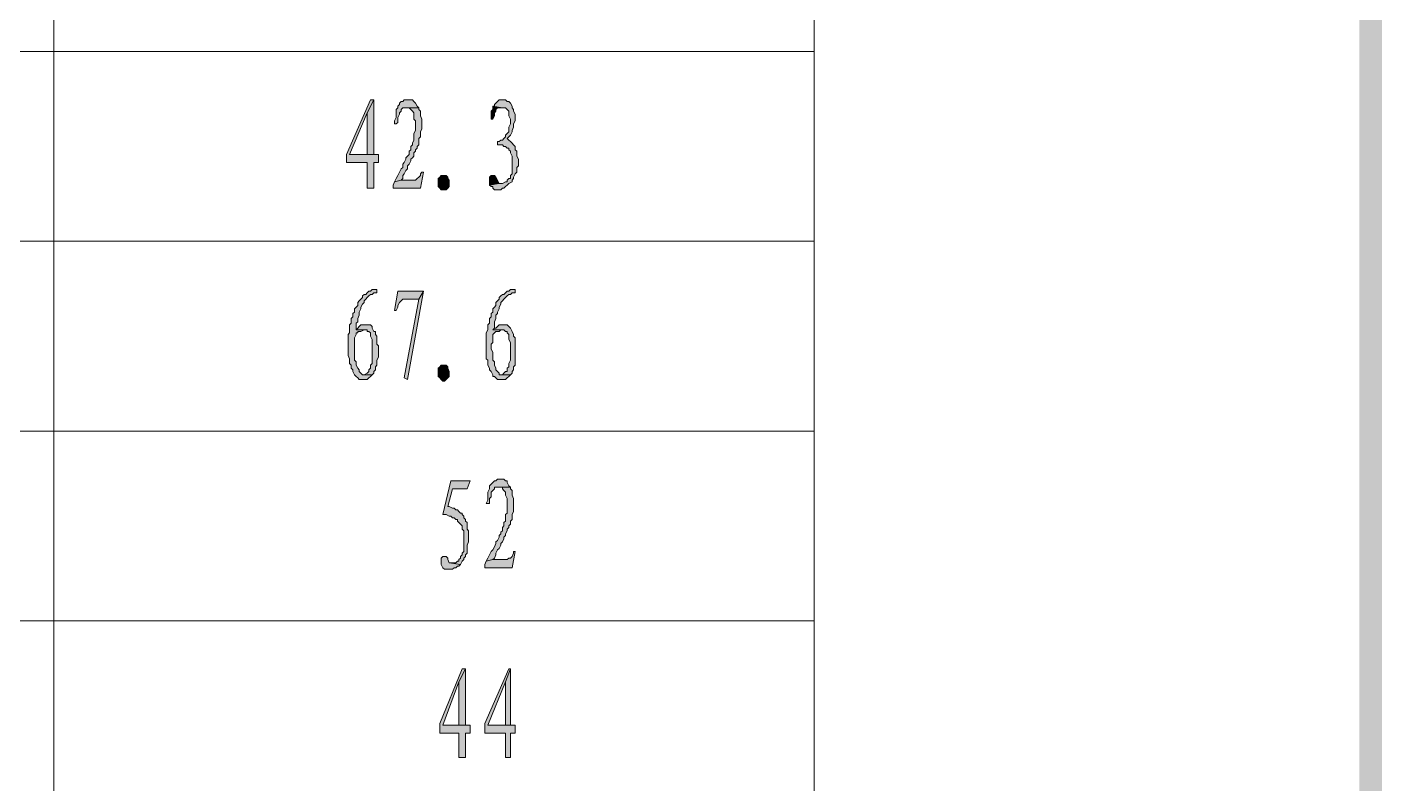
# Model space of a CAD drawing. Header units: millimetres. Extents: x 24 to 410, y 10 to 282.
# Drawn here: x 374.71 to 410.38, y 105.22 to 125.15 of the extents above; entities that cross this region are included whole.
import ezdxf

# ---------------------------------------------------------------- set-up
doc = ezdxf.new("R2010")
doc.units = ezdxf.units.MM

msp = doc.modelspace()

# ---------------------------------------------------------------- hatches: boundary and pattern name
h = msp.add_hatch(color=7)
h.dxf.hatch_style = 2
h.paths.add_polyline_path([(410.379333, 9.652), (409.786667, 281.643667), (410.379333, 282.236333)])
h = msp.add_hatch(color=7)
h.dxf.hatch_style = 2
h.paths.add_polyline_path([(409.786667, 10.244667), (410.379333, 9.652), (409.786667, 281.643667)])
h = msp.add_hatch(color=7)
h.dxf.hatch_style = 2
h.paths.add_polyline_path([(383.836333, 123.232333), (383.751667, 123.232333), (383.116667, 121.793), (383.116667, 121.581333), (383.667, 121.581333), (383.667, 120.904), (383.836333, 120.904), (383.836333, 121.581333), (383.963333, 121.581333), (383.963333, 121.793), (383.836333, 121.793), (383.201333, 121.793), (383.667, 122.893667)])
h = msp.add_hatch(color=7)
h.dxf.hatch_style = 2
h.paths.add_polyline_path([(383.836333, 123.232333), (383.667, 122.893667), (383.667, 121.793), (383.201333, 121.793), (383.836333, 121.793)])
h = msp.add_hatch(color=7)
h.dxf.hatch_style = 2
h.paths.add_polyline_path([(384.767667, 123.232333), (384.640667, 123.232333), (384.598333, 123.19), (384.556, 123.19), (384.513667, 123.147667), (384.513667, 123.105333), (384.471333, 123.063), (384.471333, 123.020667), (384.429, 122.978333), (384.429, 122.766667), (384.386667, 122.682), (384.386667, 122.597333), (384.429, 122.597333), (384.471333, 122.639667), (384.471333, 122.766667), (384.513667, 122.851333), (384.513667, 122.893667), (384.556, 122.936), (384.556, 122.978333), (384.598333, 123.020667), (384.640667, 123.020667), (384.725333, 123.020667), (385.021667, 123.020667), (384.979333, 123.063), (384.937, 123.147667), (384.894667, 123.19), (384.852333, 123.232333)])
h = msp.add_hatch(color=7)
h.dxf.hatch_style = 2
h.paths.add_polyline_path([(387.223, 123.232333), (387.138333, 123.232333), (387.096, 123.19), (387.053667, 123.147667), (387.011333, 123.105333), (387.011333, 123.063), (386.969, 123.063), (387.223, 123.020667), (387.307667, 123.020667), (387.35, 122.978333), (387.392333, 122.936), (387.392333, 122.809), (387.434667, 122.724333), (387.434667, 122.597333), (387.392333, 122.512667), (387.392333, 122.385667), (387.35, 122.343333), (387.307667, 122.301), (387.307667, 122.258667), (387.265333, 122.216333), (387.223, 122.174), (387.180667, 122.174), (387.138333, 122.131667), (387.096, 122.131667), (387.096, 122.047), (387.223, 122.047), (387.265333, 122.004667), (387.307667, 122.004667), (387.35, 121.962333), (387.392333, 121.962333), (387.392333, 121.92), (387.434667, 121.877667), (387.434667, 121.835333), (387.477, 121.750667), (387.477, 121.285), (387.434667, 121.242667), (387.434667, 121.158), (387.392333, 121.158), (387.35, 121.115667), (387.35, 121.073333), (387.307667, 121.073333), (387.223, 121.031), (387.138333, 121.031), (386.884333, 120.988667), (386.926667, 120.946333), (386.969, 120.946333), (386.969, 120.904), (387.011333, 120.861667), (387.180667, 120.861667), (387.223, 120.904), (387.265333, 120.904), (387.307667, 120.946333), (387.35, 120.988667), (387.392333, 121.031), (387.477, 121.073333), (387.477, 121.115667), (387.519333, 121.158), (387.519333, 121.200333), (387.561667, 121.285), (387.604, 121.327333), (387.604, 121.454333), (387.646333, 121.496667), (387.646333, 121.666), (387.604, 121.750667), (387.604, 121.877667), (387.561667, 121.92), (387.561667, 122.004667), (387.519333, 122.047), (387.477, 122.089333), (387.434667, 122.131667), (387.392333, 122.174), (387.35, 122.216333), (387.392333, 122.258667), (387.434667, 122.301), (387.477, 122.385667), (387.477, 122.428), (387.519333, 122.512667), (387.519333, 122.597333), (387.561667, 122.682), (387.561667, 122.851333), (387.519333, 122.936), (387.519333, 122.978333), (387.477, 123.020667), (387.477, 123.063), (387.434667, 123.147667), (387.392333, 123.19), (387.35, 123.19), (387.307667, 123.232333)])
h = msp.add_hatch(color=7)
h.dxf.hatch_style = 2
h.paths.add_polyline_path([(386.969, 123.063), (386.969, 122.978333), (386.926667, 122.936), (386.926667, 122.724333), (386.969, 122.724333), (387.011333, 122.809), (387.011333, 122.893667), (387.053667, 122.936), (387.053667, 122.978333), (387.096, 123.020667), (387.223, 123.020667)])
h = msp.add_hatch(color=7)
h.dxf.hatch_style = 2
h.paths.add_polyline_path([(385.021667, 123.020667), (384.725333, 123.020667), (384.767667, 123.020667), (384.81, 122.978333), (384.852333, 122.936), (384.894667, 122.893667), (384.894667, 122.724333), (384.937, 122.682), (384.937, 122.428), (384.894667, 122.343333), (384.894667, 122.174), (384.852333, 122.089333), (384.852333, 122.047), (384.81, 122.004667), (384.81, 121.92), (384.767667, 121.877667), (384.767667, 121.835333), (384.767667, 121.793), (384.725333, 121.750667), (384.683, 121.708333), (384.683, 121.666), (384.640667, 121.581333), (384.598333, 121.539), (384.598333, 121.454333), (384.556, 121.412), (384.513667, 121.327333), (384.471333, 121.242667), (384.429, 121.158), (384.386667, 121.073333), (384.556, 121.115667), (384.598333, 121.158), (384.598333, 121.242667), (384.640667, 121.285), (384.683, 121.369667), (384.725333, 121.412), (384.725333, 121.496667), (384.767667, 121.539), (384.81, 121.623667), (384.81, 121.666), (384.852333, 121.708333), (384.894667, 121.750667), (384.894667, 121.835333), (384.937, 121.877667), (384.937, 121.92), (384.979333, 121.962333), (384.979333, 122.004667), (385.021667, 122.047), (385.021667, 122.216333), (385.064, 122.258667), (385.064, 122.385667), (385.106333, 122.470333), (385.106333, 122.724333), (385.064, 122.809), (385.064, 122.936), (385.021667, 122.978333)])
h = msp.add_hatch(color=7)
h.dxf.hatch_style = 2
h.paths.add_polyline_path([(385.148667, 121.327333), (385.106333, 121.327333), (385.064, 121.285), (385.064, 121.242667), (385.021667, 121.200333), (384.979333, 121.158), (384.937, 121.115667), (384.556, 121.115667), (384.386667, 121.073333), (384.344333, 120.988667), (384.344333, 120.904), (385.064, 120.904)])
h = msp.add_hatch(color=7)
h.dxf.hatch_style = 2
h.paths.add_polyline_path([(385.741333, 120.861667), (385.614333, 120.861667), (385.572, 120.904), (385.529667, 120.946333), (385.529667, 121.158), (385.572, 121.200333), (385.614333, 121.242667), (385.741333, 121.242667), (385.783667, 121.200333), (385.783667, 121.158), (385.826, 121.115667), (385.826, 120.946333), (385.783667, 120.904)])
h = msp.add_hatch(color=7)
h.dxf.hatch_style = 2
h.paths.add_polyline_path([(386.969, 121.242667), (386.926667, 121.242667), (386.884333, 121.200333), (386.884333, 120.988667), (387.138333, 121.031), (387.096, 121.115667), (387.053667, 121.200333), (387.011333, 121.242667)])
h = msp.add_hatch(color=7)
h.dxf.hatch_style = 2
h.paths.add_polyline_path([(383.921, 118.237), (383.794, 118.237), (383.751667, 118.194667), (383.709333, 118.194667), (383.667, 118.152333), (383.624667, 118.11), (383.582333, 118.11), (383.54, 118.067667), (383.54, 118.025333), (383.497667, 117.983), (383.455333, 117.940667), (383.413, 117.898333), (383.413, 117.813667), (383.370667, 117.771333), (383.328333, 117.729), (383.328333, 117.644333), (383.286, 117.602), (383.286, 117.517333), (383.243667, 117.475), (383.243667, 117.348), (383.201333, 117.305667), (383.201333, 117.178667), (383.201333, 117.094), (383.159, 117.051667), (383.159, 116.501333), (383.201333, 116.416667), (383.201333, 116.289667), (383.243667, 116.247333), (383.243667, 116.162667), (383.286, 116.120333), (383.286, 116.078), (383.328333, 115.993333), (383.370667, 115.951), (383.413, 115.908667), (383.455333, 115.866333), (383.667, 115.866333), (383.709333, 115.908667), (383.751667, 115.951), (383.794, 115.993333), (383.54, 115.993333), (383.497667, 116.035667), (383.455333, 116.078), (383.455333, 116.120333), (383.413, 116.162667), (383.370667, 116.247333), (383.370667, 116.332), (383.328333, 116.374333), (383.328333, 116.967), (383.370667, 117.051667), (383.370667, 117.094), (383.413, 117.094), (383.413, 117.136333), (383.455333, 117.136333), (383.497667, 117.136333), (383.582333, 117.178667), (383.624667, 117.178667), (383.370667, 117.178667), (383.370667, 117.348), (383.413, 117.390333), (383.413, 117.475), (383.455333, 117.559667), (383.455333, 117.644333), (383.497667, 117.729), (383.497667, 117.771333), (383.54, 117.856), (383.582333, 117.898333), (383.582333, 117.940667), (383.624667, 117.983), (383.667, 118.025333), (383.709333, 118.067667), (383.751667, 118.11), (383.794, 118.11), (383.836333, 118.152333), (383.921, 118.152333)])
h = msp.add_hatch(color=7)
h.dxf.hatch_style = 2
h.paths.add_polyline_path([(385.148667, 118.194667), (384.471333, 118.194667), (384.386667, 117.686667), (384.429, 117.686667), (384.471333, 117.771333), (384.471333, 117.813667), (384.513667, 117.898333), (384.556, 117.940667), (384.598333, 117.983), (385.021667, 117.983)])
h = msp.add_hatch(color=7)
h.dxf.hatch_style = 2
h.paths.add_polyline_path([(385.148667, 118.194667), (385.021667, 117.983), (384.640667, 115.908667), (384.725333, 115.866333)])
h = msp.add_hatch(color=7)
h.dxf.hatch_style = 2
h.paths.add_polyline_path([(387.561667, 118.237), (387.434667, 118.237), (387.392333, 118.194667), (387.35, 118.194667), (387.307667, 118.152333), (387.265333, 118.11), (387.223, 118.11), (387.180667, 118.067667), (387.138333, 118.025333), (387.138333, 117.983), (387.096, 117.940667), (387.053667, 117.898333), (387.053667, 117.813667), (387.011333, 117.771333), (386.969, 117.729), (386.969, 117.644333), (386.926667, 117.602), (386.926667, 117.517333), (386.884333, 117.475), (386.884333, 117.348), (386.842, 117.305667), (386.842, 117.178667), (386.799667, 117.094), (386.799667, 116.416667), (386.842, 116.374333), (386.842, 116.247333), (386.884333, 116.162667), (386.884333, 116.120333), (386.926667, 116.078), (386.969, 115.993333), (386.969, 115.951), (387.011333, 115.951), (387.053667, 115.908667), (387.096, 115.866333), (387.307667, 115.866333), (387.35, 115.908667), (387.392333, 115.951), (387.434667, 115.993333), (387.138333, 115.993333), (387.138333, 116.035667), (387.096, 116.078), (387.053667, 116.120333), (387.053667, 116.162667), (387.011333, 116.247333), (387.011333, 116.332), (386.969, 116.374333), (386.969, 116.586), (386.926667, 116.670667), (386.926667, 116.797667), (386.969, 116.84), (386.969, 117.051667), (387.011333, 117.094), (387.053667, 117.136333), (387.138333, 117.136333), (387.180667, 117.178667), (387.265333, 117.178667), (386.969, 117.178667), (387.011333, 117.221), (387.011333, 117.390333), (387.053667, 117.475), (387.053667, 117.559667), (387.096, 117.602), (387.096, 117.644333), (387.138333, 117.729), (387.138333, 117.771333), (387.180667, 117.856), (387.180667, 117.898333), (387.223, 117.940667), (387.265333, 117.983), (387.307667, 118.025333), (387.35, 118.067667), (387.392333, 118.11), (387.434667, 118.11), (387.477, 118.152333), (387.561667, 118.152333)])
h = msp.add_hatch(color=7)
h.dxf.hatch_style = 2
h.paths.add_polyline_path([(383.667, 117.305667), (383.497667, 117.305667), (383.455333, 117.263333), (383.413, 117.221), (383.370667, 117.178667), (383.667, 117.178667), (383.667, 117.136333), (383.709333, 117.136333), (383.751667, 117.094), (383.751667, 117.009333), (383.794, 116.924667), (383.794, 116.289667), (383.751667, 116.247333), (383.751667, 116.205), (383.751667, 116.162667), (383.709333, 116.120333), (383.709333, 116.078), (383.667, 116.035667), (383.582333, 115.993333), (383.54, 115.993333), (383.794, 115.993333), (383.836333, 116.035667), (383.836333, 116.078), (383.878667, 116.120333), (383.878667, 116.205), (383.921, 116.247333), (383.921, 116.374333), (383.963333, 116.459), (383.963333, 116.755333), (383.921, 116.797667), (383.921, 117.009333), (383.878667, 117.051667), (383.878667, 117.136333), (383.836333, 117.136333), (383.794, 117.221), (383.794, 117.263333), (383.751667, 117.305667)])
h = msp.add_hatch(color=7)
h.dxf.hatch_style = 2
h.paths.add_polyline_path([(387.307667, 117.305667), (387.138333, 117.305667), (387.096, 117.263333), (387.053667, 117.221), (387.011333, 117.221), (386.969, 117.178667), (387.265333, 117.178667), (387.307667, 117.136333), (387.35, 117.136333), (387.35, 117.094), (387.392333, 117.051667), (387.392333, 116.924667), (387.434667, 116.84), (387.434667, 116.374333), (387.392333, 116.289667), (387.392333, 116.247333), (387.392333, 116.205), (387.35, 116.162667), (387.35, 116.078), (387.307667, 116.078), (387.265333, 116.035667), (387.223, 115.993333), (387.180667, 115.993333), (387.434667, 115.993333), (387.477, 116.035667), (387.477, 116.078), (387.519333, 116.120333), (387.519333, 116.205), (387.561667, 116.247333), (387.561667, 116.967), (387.519333, 117.009333), (387.519333, 117.051667), (387.477, 117.136333), (387.434667, 117.221), (387.392333, 117.263333), (387.35, 117.305667)])
h = msp.add_hatch(color=7)
h.dxf.hatch_style = 2
h.paths.add_polyline_path([(385.741333, 115.866333), (385.699, 115.824), (385.656667, 115.824), (385.614333, 115.866333), (385.572, 115.908667), (385.529667, 115.951), (385.529667, 116.162667), (385.572, 116.205), (385.614333, 116.247333), (385.741333, 116.247333), (385.783667, 116.205), (385.783667, 116.162667), (385.826, 116.078), (385.826, 115.951), (385.783667, 115.908667)])
h = msp.add_hatch(color=7)
h.dxf.hatch_style = 2
h.paths.add_polyline_path([(386.376333, 113.199333), (385.868333, 113.199333), (385.656667, 112.310333), (385.741333, 112.310333), (385.826, 112.268), (385.868333, 112.268), (385.910667, 112.225667), (385.953, 112.225667), (385.995333, 112.183333), (386.037667, 112.183333), (386.037667, 112.141), (386.08, 112.098667), (386.122333, 112.056333), (386.164667, 112.014), (386.164667, 111.929333), (386.207, 111.887), (386.207, 111.336667), (386.164667, 111.294333), (386.164667, 111.252), (386.122333, 111.209667), (386.122333, 111.167333), (386.08, 111.125), (386.08, 111.082667), (386.037667, 111.082667), (385.995333, 111.040333), (385.826, 111.040333), (386.122333, 110.998), (386.164667, 111.082667), (386.207, 111.125), (386.207, 111.167333), (386.249333, 111.209667), (386.249333, 111.252), (386.291667, 111.294333), (386.291667, 111.506), (386.334, 111.590667), (386.334, 111.887), (386.291667, 111.929333), (386.291667, 112.098667), (386.249333, 112.141), (386.249333, 112.183333), (386.207, 112.225667), (386.207, 112.268), (386.164667, 112.310333), (386.164667, 112.352667), (386.122333, 112.352667), (386.08, 112.395), (386.037667, 112.437333), (385.995333, 112.437333), (385.953, 112.479667), (385.910667, 112.479667), (385.826, 112.522), (385.783667, 112.522), (385.910667, 112.987667), (386.291667, 112.987667)])
h = msp.add_hatch(color=7)
h.dxf.hatch_style = 2
h.paths.add_polyline_path([(387.180667, 113.241667), (387.096, 113.241667), (387.053667, 113.199333), (387.011333, 113.199333), (386.969, 113.157), (386.926667, 113.114667), (386.884333, 113.072333), (386.884333, 112.987667), (386.842, 112.903), (386.842, 112.691333), (386.799667, 112.606667), (386.884333, 112.606667), (386.884333, 112.649), (386.884333, 112.733667), (386.926667, 112.776), (386.926667, 112.903), (386.969, 112.945333), (387.011333, 112.987667), (387.011333, 113.03), (387.096, 113.03), (387.138333, 113.03), (387.434667, 113.03), (387.392333, 113.072333), (387.35, 113.157), (387.35, 113.199333), (387.307667, 113.199333), (387.265333, 113.241667)])
h = msp.add_hatch(color=7)
h.dxf.hatch_style = 2
h.paths.add_polyline_path([(387.434667, 113.03), (387.138333, 113.03), (387.223, 113.03), (387.223, 112.987667), (387.265333, 112.945333), (387.307667, 112.903), (387.307667, 112.818333), (387.35, 112.733667), (387.35, 112.352667), (387.307667, 112.310333), (387.307667, 112.141), (387.265333, 112.098667), (387.265333, 112.014), (387.223, 111.971667), (387.223, 111.887), (387.180667, 111.844667), (387.180667, 111.802333), (387.138333, 111.76), (387.138333, 111.717667), (387.096, 111.633), (387.053667, 111.590667), (387.053667, 111.548333), (387.011333, 111.463667), (386.969, 111.379), (386.926667, 111.336667), (386.884333, 111.252), (386.842, 111.167333), (386.799667, 111.082667), (386.969, 111.125), (387.011333, 111.167333), (387.053667, 111.252), (387.053667, 111.294333), (387.096, 111.379), (387.138333, 111.421333), (387.180667, 111.506), (387.180667, 111.548333), (387.223, 111.590667), (387.265333, 111.675333), (387.265333, 111.717667), (387.307667, 111.76), (387.307667, 111.802333), (387.35, 111.887), (387.35, 111.929333), (387.392333, 111.971667), (387.392333, 112.014), (387.434667, 112.056333), (387.434667, 112.141), (387.477, 112.183333), (387.477, 112.310333), (387.519333, 112.395), (387.519333, 112.733667), (387.477, 112.818333), (387.477, 112.945333), (387.434667, 112.987667)])
h = msp.add_hatch(color=7)
h.dxf.hatch_style = 2
h.paths.add_polyline_path([(387.561667, 111.336667), (387.519333, 111.336667), (387.519333, 111.294333), (387.477, 111.209667), (387.434667, 111.167333), (387.392333, 111.167333), (387.35, 111.125), (386.969, 111.125), (386.799667, 111.082667), (386.757333, 110.998), (386.757333, 110.913333), (387.477, 110.913333)])
h = msp.add_hatch(color=7)
h.dxf.hatch_style = 2
h.paths.add_polyline_path([(385.699, 111.209667), (385.656667, 111.209667), (385.614333, 111.167333), (385.614333, 110.998), (385.656667, 110.913333), (385.699, 110.871), (385.910667, 110.871), (385.953, 110.913333), (385.995333, 110.913333), (386.037667, 110.955667), (386.08, 110.955667), (386.122333, 110.998), (385.826, 111.040333), (385.783667, 111.125), (385.783667, 111.167333), (385.741333, 111.209667)])
h = msp.add_hatch(color=7)
h.dxf.hatch_style = 2
h.paths.add_polyline_path([(386.249333, 108.246333), (386.164667, 108.246333), (385.572, 106.807), (385.572, 106.553), (386.08, 106.553), (386.08, 105.918), (386.249333, 105.918), (386.249333, 106.553), (386.376333, 106.553), (386.376333, 106.764667), (386.249333, 106.764667), (385.656667, 106.764667), (386.08, 107.907667)])
h = msp.add_hatch(color=7)
h.dxf.hatch_style = 2
h.paths.add_polyline_path([(386.249333, 108.246333), (386.08, 107.907667), (386.08, 106.764667), (385.656667, 106.764667), (386.249333, 106.764667)])
h = msp.add_hatch(color=7)
h.dxf.hatch_style = 2
h.paths.add_polyline_path([(387.434667, 108.246333), (387.392333, 108.246333), (386.757333, 106.807), (386.757333, 106.553), (387.307667, 106.553), (387.307667, 105.918), (387.434667, 105.918), (387.434667, 106.553), (387.561667, 106.553), (387.561667, 106.764667), (387.434667, 106.764667), (386.842, 106.764667), (387.307667, 107.907667)])
h = msp.add_hatch(color=7)
h.dxf.hatch_style = 2
h.paths.add_polyline_path([(387.434667, 108.246333), (387.307667, 107.907667), (387.307667, 106.764667), (386.842, 106.764667), (387.434667, 106.764667)])

# ---------------------------------------------------------------- linework, layer by layer
at = {"color": 7, "lineweight": 0}
for points in [[(284.437667, 134.535333), (395.435667, 134.535333), (395.435667, 69.511333), (284.437667, 69.511333)], [(383.836333, 123.232333), (383.751667, 123.232333), (383.116667, 121.793), (383.116667, 121.581333), (383.667, 121.581333), (383.667, 120.904), (383.836333, 120.904), (383.836333, 121.581333), (383.963333, 121.581333), (383.963333, 121.793), (383.836333, 121.793), (383.201333, 121.793), (383.667, 122.893667)], [(383.836333, 123.232333), (383.667, 122.893667), (383.667, 121.793), (383.201333, 121.793), (383.836333, 121.793)], [(384.767667, 123.232333), (384.640667, 123.232333), (384.598333, 123.19), (384.556, 123.19), (384.513667, 123.147667), (384.513667, 123.105333), (384.471333, 123.063), (384.471333, 123.020667), (384.429, 122.978333), (384.429, 122.766667), (384.386667, 122.682), (384.386667, 122.597333), (384.429, 122.597333), (384.471333, 122.639667), (384.471333, 122.766667), (384.513667, 122.851333), (384.513667, 122.893667), (384.556, 122.936), (384.556, 122.978333), (384.598333, 123.020667), (384.640667, 123.020667), (384.725333, 123.020667), (385.021667, 123.020667), (384.979333, 123.063), (384.937, 123.147667), (384.894667, 123.19), (384.852333, 123.232333)], [(387.223, 123.232333), (387.138333, 123.232333), (387.096, 123.19), (387.053667, 123.147667), (387.011333, 123.105333), (387.011333, 123.063), (386.969, 123.063), (387.223, 123.020667), (387.307667, 123.020667), (387.35, 122.978333), (387.392333, 122.936), (387.392333, 122.809), (387.434667, 122.724333), (387.434667, 122.597333), (387.392333, 122.512667), (387.392333, 122.385667), (387.35, 122.343333), (387.307667, 122.301), (387.307667, 122.258667), (387.265333, 122.216333), (387.223, 122.174), (387.180667, 122.174), (387.138333, 122.131667), (387.096, 122.131667), (387.096, 122.047), (387.223, 122.047), (387.265333, 122.004667), (387.307667, 122.004667), (387.35, 121.962333), (387.392333, 121.962333), (387.392333, 121.92), (387.434667, 121.877667), (387.434667, 121.835333), (387.477, 121.750667), (387.477, 121.285), (387.434667, 121.242667), (387.434667, 121.158), (387.392333, 121.158), (387.35, 121.115667), (387.35, 121.073333), (387.307667, 121.073333), (387.223, 121.031), (387.138333, 121.031), (386.884333, 120.988667), (386.926667, 120.946333), (386.969, 120.946333), (386.969, 120.904), (387.011333, 120.861667), (387.180667, 120.861667), (387.223, 120.904), (387.265333, 120.904), (387.307667, 120.946333), (387.35, 120.988667), (387.392333, 121.031), (387.477, 121.073333), (387.477, 121.115667), (387.519333, 121.158), (387.519333, 121.200333), (387.561667, 121.285), (387.604, 121.327333), (387.604, 121.454333), (387.646333, 121.496667), (387.646333, 121.666), (387.604, 121.750667), (387.604, 121.877667), (387.561667, 121.92), (387.561667, 122.004667), (387.519333, 122.047), (387.477, 122.089333), (387.434667, 122.131667), (387.392333, 122.174), (387.35, 122.216333), (387.392333, 122.258667), (387.434667, 122.301), (387.477, 122.385667), (387.477, 122.428), (387.519333, 122.512667), (387.519333, 122.597333), (387.561667, 122.682), (387.561667, 122.851333), (387.519333, 122.936), (387.519333, 122.978333), (387.477, 123.020667), (387.477, 123.063), (387.434667, 123.147667), (387.392333, 123.19), (387.35, 123.19), (387.307667, 123.232333)], [(386.969, 123.063), (386.969, 122.978333), (386.926667, 122.936), (386.926667, 122.724333), (386.969, 122.724333), (387.011333, 122.809), (387.011333, 122.893667), (387.053667, 122.936), (387.053667, 122.978333), (387.096, 123.020667), (387.223, 123.020667)], [(385.021667, 123.020667), (384.725333, 123.020667), (384.767667, 123.020667), (384.81, 122.978333), (384.852333, 122.936), (384.894667, 122.893667), (384.894667, 122.724333), (384.937, 122.682), (384.937, 122.428), (384.894667, 122.343333), (384.894667, 122.174), (384.852333, 122.089333), (384.852333, 122.047), (384.81, 122.004667), (384.81, 121.92), (384.767667, 121.877667), (384.767667, 121.835333), (384.767667, 121.793), (384.725333, 121.750667), (384.683, 121.708333), (384.683, 121.666), (384.640667, 121.581333), (384.598333, 121.539), (384.598333, 121.454333), (384.556, 121.412), (384.513667, 121.327333), (384.471333, 121.242667), (384.429, 121.158), (384.386667, 121.073333), (384.556, 121.115667), (384.598333, 121.158), (384.598333, 121.242667), (384.640667, 121.285), (384.683, 121.369667), (384.725333, 121.412), (384.725333, 121.496667), (384.767667, 121.539), (384.81, 121.623667), (384.81, 121.666), (384.852333, 121.708333), (384.894667, 121.750667), (384.894667, 121.835333), (384.937, 121.877667), (384.937, 121.92), (384.979333, 121.962333), (384.979333, 122.004667), (385.021667, 122.047), (385.021667, 122.216333), (385.064, 122.258667), (385.064, 122.385667), (385.106333, 122.470333), (385.106333, 122.724333), (385.064, 122.809), (385.064, 122.936), (385.021667, 122.978333)], [(385.148667, 121.327333), (385.106333, 121.327333), (385.064, 121.285), (385.064, 121.242667), (385.021667, 121.200333), (384.979333, 121.158), (384.937, 121.115667), (384.556, 121.115667), (384.386667, 121.073333), (384.344333, 120.988667), (384.344333, 120.904), (385.064, 120.904)], [(385.741333, 120.861667), (385.614333, 120.861667), (385.572, 120.904), (385.529667, 120.946333), (385.529667, 121.158), (385.572, 121.200333), (385.614333, 121.242667), (385.741333, 121.242667), (385.783667, 121.200333), (385.783667, 121.158), (385.826, 121.115667), (385.826, 120.946333), (385.783667, 120.904)], [(386.969, 121.242667), (386.926667, 121.242667), (386.884333, 121.200333), (386.884333, 120.988667), (387.138333, 121.031), (387.096, 121.115667), (387.053667, 121.200333), (387.011333, 121.242667)], [(383.921, 118.237), (383.794, 118.237), (383.751667, 118.194667), (383.709333, 118.194667), (383.667, 118.152333), (383.624667, 118.11), (383.582333, 118.11), (383.54, 118.067667), (383.54, 118.025333), (383.497667, 117.983), (383.455333, 117.940667), (383.413, 117.898333), (383.413, 117.813667), (383.370667, 117.771333), (383.328333, 117.729), (383.328333, 117.644333), (383.286, 117.602), (383.286, 117.517333), (383.243667, 117.475), (383.243667, 117.348), (383.201333, 117.305667), (383.201333, 117.178667), (383.201333, 117.094), (383.159, 117.051667), (383.159, 116.501333), (383.201333, 116.416667), (383.201333, 116.289667), (383.243667, 116.247333), (383.243667, 116.162667), (383.286, 116.120333), (383.286, 116.078), (383.328333, 115.993333), (383.370667, 115.951), (383.413, 115.908667), (383.455333, 115.866333), (383.667, 115.866333), (383.709333, 115.908667), (383.751667, 115.951), (383.794, 115.993333), (383.54, 115.993333), (383.497667, 116.035667), (383.455333, 116.078), (383.455333, 116.120333), (383.413, 116.162667), (383.370667, 116.247333), (383.370667, 116.332), (383.328333, 116.374333), (383.328333, 116.967), (383.370667, 117.051667), (383.370667, 117.094), (383.413, 117.094), (383.413, 117.136333), (383.455333, 117.136333), (383.497667, 117.136333), (383.582333, 117.178667), (383.624667, 117.178667), (383.370667, 117.178667), (383.370667, 117.348), (383.413, 117.390333), (383.413, 117.475), (383.455333, 117.559667), (383.455333, 117.644333), (383.497667, 117.729), (383.497667, 117.771333), (383.54, 117.856), (383.582333, 117.898333), (383.582333, 117.940667), (383.624667, 117.983), (383.667, 118.025333), (383.709333, 118.067667), (383.751667, 118.11), (383.794, 118.11), (383.836333, 118.152333), (383.921, 118.152333)], [(385.148667, 118.194667), (384.471333, 118.194667), (384.386667, 117.686667), (384.429, 117.686667), (384.471333, 117.771333), (384.471333, 117.813667), (384.513667, 117.898333), (384.556, 117.940667), (384.598333, 117.983), (385.021667, 117.983)], [(385.148667, 118.194667), (385.021667, 117.983), (384.640667, 115.908667), (384.725333, 115.866333)], [(387.561667, 118.237), (387.434667, 118.237), (387.392333, 118.194667), (387.35, 118.194667), (387.307667, 118.152333), (387.265333, 118.11), (387.223, 118.11), (387.180667, 118.067667), (387.138333, 118.025333), (387.138333, 117.983), (387.096, 117.940667), (387.053667, 117.898333), (387.053667, 117.813667), (387.011333, 117.771333), (386.969, 117.729), (386.969, 117.644333), (386.926667, 117.602), (386.926667, 117.517333), (386.884333, 117.475), (386.884333, 117.348), (386.842, 117.305667), (386.842, 117.178667), (386.799667, 117.094), (386.799667, 116.416667), (386.842, 116.374333), (386.842, 116.247333), (386.884333, 116.162667), (386.884333, 116.120333), (386.926667, 116.078), (386.969, 115.993333), (386.969, 115.951), (387.011333, 115.951), (387.053667, 115.908667), (387.096, 115.866333), (387.307667, 115.866333), (387.35, 115.908667), (387.392333, 115.951), (387.434667, 115.993333), (387.138333, 115.993333), (387.138333, 116.035667), (387.096, 116.078), (387.053667, 116.120333), (387.053667, 116.162667), (387.011333, 116.247333), (387.011333, 116.332), (386.969, 116.374333), (386.969, 116.586), (386.926667, 116.670667), (386.926667, 116.797667), (386.969, 116.84), (386.969, 117.051667), (387.011333, 117.094), (387.053667, 117.136333), (387.138333, 117.136333), (387.180667, 117.178667), (387.265333, 117.178667), (386.969, 117.178667), (387.011333, 117.221), (387.011333, 117.390333), (387.053667, 117.475), (387.053667, 117.559667), (387.096, 117.602), (387.096, 117.644333), (387.138333, 117.729), (387.138333, 117.771333), (387.180667, 117.856), (387.180667, 117.898333), (387.223, 117.940667), (387.265333, 117.983), (387.307667, 118.025333), (387.35, 118.067667), (387.392333, 118.11), (387.434667, 118.11), (387.477, 118.152333), (387.561667, 118.152333)], [(383.667, 117.305667), (383.497667, 117.305667), (383.455333, 117.263333), (383.413, 117.221), (383.370667, 117.178667), (383.667, 117.178667), (383.667, 117.136333), (383.709333, 117.136333), (383.751667, 117.094), (383.751667, 117.009333), (383.794, 116.924667), (383.794, 116.289667), (383.751667, 116.247333), (383.751667, 116.205), (383.751667, 116.162667), (383.709333, 116.120333), (383.709333, 116.078), (383.667, 116.035667), (383.582333, 115.993333), (383.54, 115.993333), (383.794, 115.993333), (383.836333, 116.035667), (383.836333, 116.078), (383.878667, 116.120333), (383.878667, 116.205), (383.921, 116.247333), (383.921, 116.374333), (383.963333, 116.459), (383.963333, 116.755333), (383.921, 116.797667), (383.921, 117.009333), (383.878667, 117.051667), (383.878667, 117.136333), (383.836333, 117.136333), (383.794, 117.221), (383.794, 117.263333), (383.751667, 117.305667)], [(387.307667, 117.305667), (387.138333, 117.305667), (387.096, 117.263333), (387.053667, 117.221), (387.011333, 117.221), (386.969, 117.178667), (387.265333, 117.178667), (387.307667, 117.136333), (387.35, 117.136333), (387.35, 117.094), (387.392333, 117.051667), (387.392333, 116.924667), (387.434667, 116.84), (387.434667, 116.374333), (387.392333, 116.289667), (387.392333, 116.247333), (387.392333, 116.205), (387.35, 116.162667), (387.35, 116.078), (387.307667, 116.078), (387.265333, 116.035667), (387.223, 115.993333), (387.180667, 115.993333), (387.434667, 115.993333), (387.477, 116.035667), (387.477, 116.078), (387.519333, 116.120333), (387.519333, 116.205), (387.561667, 116.247333), (387.561667, 116.967), (387.519333, 117.009333), (387.519333, 117.051667), (387.477, 117.136333), (387.434667, 117.221), (387.392333, 117.263333), (387.35, 117.305667)], [(385.741333, 115.866333), (385.699, 115.824), (385.656667, 115.824), (385.614333, 115.866333), (385.572, 115.908667), (385.529667, 115.951), (385.529667, 116.162667), (385.572, 116.205), (385.614333, 116.247333), (385.741333, 116.247333), (385.783667, 116.205), (385.783667, 116.162667), (385.826, 116.078), (385.826, 115.951), (385.783667, 115.908667)], [(386.376333, 113.199333), (385.868333, 113.199333), (385.656667, 112.310333), (385.741333, 112.310333), (385.826, 112.268), (385.868333, 112.268), (385.910667, 112.225667), (385.953, 112.225667), (385.995333, 112.183333), (386.037667, 112.183333), (386.037667, 112.141), (386.08, 112.098667), (386.122333, 112.056333), (386.164667, 112.014), (386.164667, 111.929333), (386.207, 111.887), (386.207, 111.336667), (386.164667, 111.294333), (386.164667, 111.252), (386.122333, 111.209667), (386.122333, 111.167333), (386.08, 111.125), (386.08, 111.082667), (386.037667, 111.082667), (385.995333, 111.040333), (385.826, 111.040333), (386.122333, 110.998), (386.164667, 111.082667), (386.207, 111.125), (386.207, 111.167333), (386.249333, 111.209667), (386.249333, 111.252), (386.291667, 111.294333), (386.291667, 111.506), (386.334, 111.590667), (386.334, 111.887), (386.291667, 111.929333), (386.291667, 112.098667), (386.249333, 112.141), (386.249333, 112.183333), (386.207, 112.225667), (386.207, 112.268), (386.164667, 112.310333), (386.164667, 112.352667), (386.122333, 112.352667), (386.08, 112.395), (386.037667, 112.437333), (385.995333, 112.437333), (385.953, 112.479667), (385.910667, 112.479667), (385.826, 112.522), (385.783667, 112.522), (385.910667, 112.987667), (386.291667, 112.987667)], [(387.180667, 113.241667), (387.096, 113.241667), (387.053667, 113.199333), (387.011333, 113.199333), (386.969, 113.157), (386.926667, 113.114667), (386.884333, 113.072333), (386.884333, 112.987667), (386.842, 112.903), (386.842, 112.691333), (386.799667, 112.606667), (386.884333, 112.606667), (386.884333, 112.649), (386.884333, 112.733667), (386.926667, 112.776), (386.926667, 112.903), (386.969, 112.945333), (387.011333, 112.987667), (387.011333, 113.03), (387.096, 113.03), (387.138333, 113.03), (387.434667, 113.03), (387.392333, 113.072333), (387.35, 113.157), (387.35, 113.199333), (387.307667, 113.199333), (387.265333, 113.241667)], [(387.434667, 113.03), (387.138333, 113.03), (387.223, 113.03), (387.223, 112.987667), (387.265333, 112.945333), (387.307667, 112.903), (387.307667, 112.818333), (387.35, 112.733667), (387.35, 112.352667), (387.307667, 112.310333), (387.307667, 112.141), (387.265333, 112.098667), (387.265333, 112.014), (387.223, 111.971667), (387.223, 111.887), (387.180667, 111.844667), (387.180667, 111.802333), (387.138333, 111.76), (387.138333, 111.717667), (387.096, 111.633), (387.053667, 111.590667), (387.053667, 111.548333), (387.011333, 111.463667), (386.969, 111.379), (386.926667, 111.336667), (386.884333, 111.252), (386.842, 111.167333), (386.799667, 111.082667), (386.969, 111.125), (387.011333, 111.167333), (387.053667, 111.252), (387.053667, 111.294333), (387.096, 111.379), (387.138333, 111.421333), (387.180667, 111.506), (387.180667, 111.548333), (387.223, 111.590667), (387.265333, 111.675333), (387.265333, 111.717667), (387.307667, 111.76), (387.307667, 111.802333), (387.35, 111.887), (387.35, 111.929333), (387.392333, 111.971667), (387.392333, 112.014), (387.434667, 112.056333), (387.434667, 112.141), (387.477, 112.183333), (387.477, 112.310333), (387.519333, 112.395), (387.519333, 112.733667), (387.477, 112.818333), (387.477, 112.945333), (387.434667, 112.987667)], [(387.561667, 111.336667), (387.519333, 111.336667), (387.519333, 111.294333), (387.477, 111.209667), (387.434667, 111.167333), (387.392333, 111.167333), (387.35, 111.125), (386.969, 111.125), (386.799667, 111.082667), (386.757333, 110.998), (386.757333, 110.913333), (387.477, 110.913333)], [(385.699, 111.209667), (385.656667, 111.209667), (385.614333, 111.167333), (385.614333, 110.998), (385.656667, 110.913333), (385.699, 110.871), (385.910667, 110.871), (385.953, 110.913333), (385.995333, 110.913333), (386.037667, 110.955667), (386.08, 110.955667), (386.122333, 110.998), (385.826, 111.040333), (385.783667, 111.125), (385.783667, 111.167333), (385.741333, 111.209667)], [(386.249333, 108.246333), (386.164667, 108.246333), (385.572, 106.807), (385.572, 106.553), (386.08, 106.553), (386.08, 105.918), (386.249333, 105.918), (386.249333, 106.553), (386.376333, 106.553), (386.376333, 106.764667), (386.249333, 106.764667), (385.656667, 106.764667), (386.08, 107.907667)], [(386.249333, 108.246333), (386.08, 107.907667), (386.08, 106.764667), (385.656667, 106.764667), (386.249333, 106.764667)], [(387.434667, 108.246333), (387.392333, 108.246333), (386.757333, 106.807), (386.757333, 106.553), (387.307667, 106.553), (387.307667, 105.918), (387.434667, 105.918), (387.434667, 106.553), (387.561667, 106.553), (387.561667, 106.764667), (387.434667, 106.764667), (386.842, 106.764667), (387.307667, 107.907667)], [(387.434667, 108.246333), (387.307667, 107.907667), (387.307667, 106.764667), (386.842, 106.764667), (387.434667, 106.764667)]]:
    msp.add_lwpolyline(points, close=True, dxfattribs=at)
for points in [[(375.412, 134.535333), (375.412, 74.506667)], [(308.440667, 124.502333), (395.435667, 124.502333)], [(308.440667, 119.507), (395.435667, 119.507)], [(308.440667, 114.511667), (395.435667, 114.511667)], [(308.440667, 109.516333), (395.435667, 109.516333)]]:
    msp.add_lwpolyline(points, dxfattribs=at)

doc.saveas('drawing.dxf')
